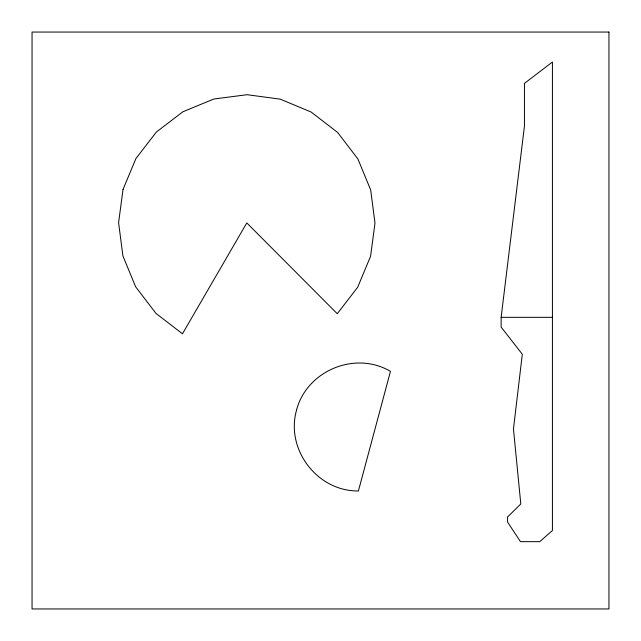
<?xml version="1.0" encoding="UTF-8"?>
<svg xmlns="http://www.w3.org/2000/svg" width="641" height="641" viewBox="0 0 641 641"><rect width="100%" height="100%" fill="white"/><g stroke="black" fill="none" stroke-linecap="round" stroke-linejoin="round"><path stroke-width="0.96" d="M501.142 317.335L524.442 126.125L524.442 83.394L552.422 62.025L552.422 530.54L539.786 541.653L520.468 541.653L507.552 522.03L507.552 516.999L520.804 503.954L513.465 429.021L522.303 354.217L501.142 327.102L501.142 317.335L552.422 317.335M296.495 410.288C285.469 449.686 317.495 491.431 358.407 490.974L390.457 371.363C355.25 350.515 306.646 370.65 296.495 410.288M123.024 189.488L118.593 222.659L122.896 255.847L135.636 286.791L155.963 313.385L182.469 333.809L246.793 222.908L337.262 313.737L357.686 287.232L370.554 256.336L374.993 223.164L370.69 189.976L357.942 159.032L337.623 132.439L311.109 112.015L280.213 99.147L247.041 94.708L213.854 99.01L182.909 111.758L156.316 132.078L135.892 158.591L123.024 189.488M608.95 32.05L32.05 32.05L32.05 608.95L608.95 608.95L608.95 32.05"/></g></svg>
